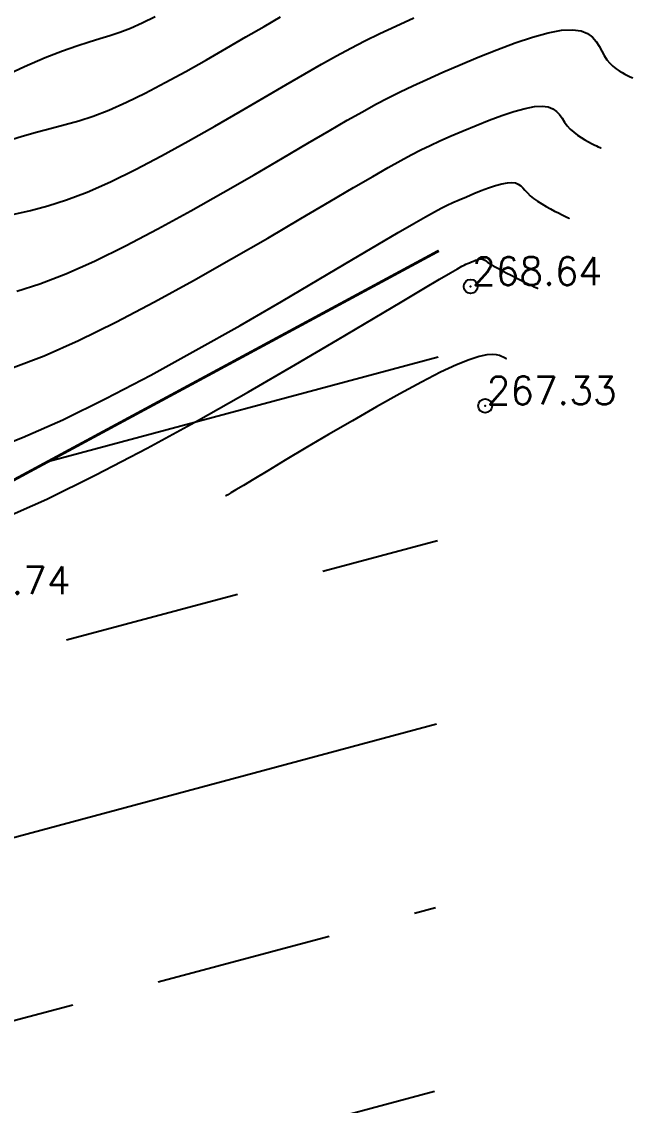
# Model space of a CAD drawing. Header units: millimetres. Extents: x 524954 to 526204, y 9523489 to 9524010.
# Drawn here: x 526086.74 to 526108.66, y 9523741.12 to 9523780 of the extents above; entities that cross this region are included whole.
import ezdxf

# ---------------------------------------------------------------- set-up
doc = ezdxf.new("R2010")
doc.units = ezdxf.units.MM
doc.header["$PDMODE"] = 32
doc.header["$PDSIZE"] = 0.5
doc.linetypes.add('ACAD_ISO12W100', pattern=[21, 12, -3, 0, -3, 0, -3])
for name, color, linetype in [('Bord Fleuve', 4, 'ACAD_ISO12W100'), ('CN_01_00', 3, 'Continuous'), ('CN_02_00', 4, 'Continuous'), ('CN_05_00', 6, 'Continuous'), ('CN_10_00', 1, 'Continuous'), ('TopoAlt', 3, 'Continuous'), ('TOPOJIS', 7, 'Continuous')]:
    doc.layers.add(name, color=color, linetype=linetype)
doc.styles.add('Simplex 1.0', font='Simplex.shx', dxfattribs={"width": 0.99, "height": 1})

# ---------------------------------------------------------------- blocks, each defined once
blk = doc.blocks.new('TCPOINT M')
at = {"color": 0}
blk.add_point((0, 0), dxfattribs=at)
at = {"layer": 'TopoAlt', "style": 'Simplex 1.0', "width": 0.99}
blk.add_attdef('ALT', (0.15, 0.15), '', height=1, dxfattribs=at)

msp = doc.modelspace()

# ---------------------------------------------------------------- hatches: boundary and pattern name
at = {"layer": 'Bord Fleuve', "ltscale": 0.5}
h = msp.add_hatch(dxfattribs=at)
h.set_pattern_fill('ANSI33', color=256, scale=2, angle=330, style=0)
h.paths.add_polyline_path([(526101.715, 9523771.778), (526101.498, 9523728.689), (526067.042, 9523702.1), (526048.223, 9523678.528), (526031.816, 9523676.184), (526027.837, 9523671.249), (526016.46, 9523661.911), (526012.684, 9523655.259), (526010.342, 9523652.337), (526009.349, 9523649.826), (526002.836, 9523644.901), (526001.359, 9523638.704), (525998.552, 9523634.868), (525992.641, 9523630.59), (525971.373, 9523621.771), (525946.333, 9523622.282), (525936.503, 9523619.892), (525930.695, 9523617.923), (525919.699, 9523615.395), (525895.841, 9523612.948), (525885.599, 9523613.628), (525875.196, 9523613.421), (525867.372, 9523614.558), (525859.164, 9523613.749), (525850.68, 9523611.584), (525842.877, 9523609.413), (525834.137, 9523605.724), (525821.783, 9523602.11), (525815.903, 9523600.185), (525796.184, 9523594.113), (525774.026, 9523585.199), (525767.099, 9523581.761), (525763.989, 9523580.32), (525760.33, 9523578.539), (525748.039, 9523572.413), (525744.059, 9523571.766), (525739.195, 9523569.005), (525726.381, 9523563.785), (525719.788, 9523561.814), (525707.248, 9523554.536), (525700.147, 9523552.212), (525692.212, 9523549.16), (525674.921, 9523545.702), (525662.522, 9523542.332), (525644.942, 9523541.016), (525635.899, 9523540.053), (525621.612, 9523536.522), (525609.298, 9523533.789), (525593.484, 9523529.477), (525590.482, 9523529.837), (525587.338, 9523528.188), (525575.413, 9523524.864), (525573.541, 9523524.376), (525537.559, 9523507.804), (525536.053, 9523507.312), (525509.961, 9523500.658), (525472.702, 9523501.018), (525453.195, 9523495.13), (525425.264, 9523493.316), (525409.725, 9523500.229), (525383.624, 9523517.145), (525374.857, 9523528.592), (525397.503, 9523550.219), (525408.728, 9523544.096), (525423.511, 9523536.311), (525445.736, 9523537.578), (525453.966, 9523539.782), (525464.454, 9523546.087), (525473.153, 9523547.827), (525482.046, 9523548.599), (525491.438, 9523548.246), (525499.251, 9523546.152), (525510.455, 9523545.914), (525524.182, 9523548.573), (525533.752, 9523550.446), (525539.312, 9523550.42), (525543.959, 9523554.529), (525548.966, 9523556.567), (525556.157, 9523559.482), (525565.701, 9523562.659), (525575.687, 9523565.927), (525586.045, 9523569.089), (525592.726, 9523570.833), (525599.232, 9523573.013), (525615.849, 9523577.326), (525625.16, 9523582.583), (525628.685, 9523586.517), (525632.523, 9523586.625), (525648.079, 9523583.088), (525655.429, 9523583.638), (525665.347, 9523586.334), (525670.505, 9523587.365), (525674.974, 9523592.31), (525681.363, 9523595.427), (525690.374, 9523596.897), (525696.726, 9523596.667), (525703.112, 9523600.372), (525712.502, 9523603.181), (525720.951, 9523606.622), (525729.973, 9523611.744), (525735.094, 9523612.577), (525741.896, 9523615.967), (525746.088, 9523618.007), (525749.05, 9523619.379), (525756.94, 9523623.296), (525766.831, 9523627.898), (525804.249, 9523638.101), (525817.576, 9523642.025), (525828.432, 9523644.919), (525839.805, 9523649.896), (525846.166, 9523651.166), (525855.839, 9523655.822), (525867.776, 9523655.711), (525877.503, 9523655.632), (525886.144, 9523654.198), (525894.786, 9523653.829), (525911.157, 9523655.506), (525918.652, 9523656.801), (525925.004, 9523658.249), (525933.183, 9523660.832), (525939.613, 9523663.374), (525944.509, 9523665.893), (525950.393, 9523669.022), (525957.623, 9523672.73), (525962.986, 9523676.276), (525970.165, 9523679.965), (525973.599, 9523682.924), (525976.261, 9523684.646), (525980.145, 9523686.246), (525987.591, 9523689.162), (525991.967, 9523692.966), (525998.543, 9523697.851), (526003.542, 9523703.73), (526012.581, 9523711.677), (526026.66, 9523716.709), (526030.85, 9523726.011), (526046.387, 9523740.613), (526052.355, 9523745.599), (526061.927, 9523759.011), (526073.275, 9523760.379), (526077.818, 9523761.95), (526083.981, 9523762.217)])
h.paths.add_polyline_path([(525512.661, 9523516.101), (525534.357, 9523523.257), (525535.319, 9523520.342), (525513.623, 9523513.186)], flags=24)
h.paths.add_polyline_path([(525743.331, 9523593.045), (525764.315, 9523602.078), (525765.529, 9523599.259), (525744.545, 9523590.226)], flags=24)
h.paths.add_polyline_path([(525983.194, 9523662.071), (526001.508, 9523675.73), (526003.343, 9523673.269), (525985.029, 9523659.611)], flags=24)

# ---------------------------------------------------------------- linework, layer by layer
at = {"layer": 'Bord Fleuve', "ltscale": 0.35, "flags": 128}
msp.add_lwpolyline([(525394.064, 9523546.741, 0.1, 0.1, 0), (525403.511, 9523541.057, 0.1, 0.1, 0), (525423.511, 9523536.311, 0.1, 0.1, 0), (525445.736, 9523537.578, 0.1, 0.1, 0), (525453.966, 9523539.782, 0.1, 0.1, 0), (525464.454, 9523546.087, 0.1, 0.1, 0), (525473.153, 9523547.827, 0.1, 0.1, 0), (525482.046, 9523548.599, 0.1, 0.1, 0), (525491.438, 9523548.246, 0.1, 0.1, 0), (525499.251, 9523546.152, 0.1, 0.1, 0), (525510.455, 9523545.914, 0.1, 0.1, 0), (525524.182, 9523548.573, 0.1, 0.1, 0), (525533.752, 9523550.446, 0.1, 0.1, 0), (525539.312, 9523550.42, 0.1, 0.1, 0), (525543.959, 9523554.529, 0.1, 0.1, 0), (525548.966, 9523556.567, 0.1, 0.1, 0), (525556.157, 9523559.482, 0.1, 0.1, 0), (525565.701, 9523562.659, 0.1, 0.1, 0), (525575.687, 9523565.927, 0.1, 0.1, 0), (525586.045, 9523569.089, 0.1, 0.1, 0), (525592.726, 9523570.833, 0.1, 0.1, 0), (525599.232, 9523573.013, 0.1, 0.1, 0), (525615.849, 9523577.326, 0.1, 0.1, 0), (525625.16, 9523582.583, 0.1, 0.1, 0), (525628.685, 9523586.517, 0.1, 0.1, 0), (525632.523, 9523586.625, 0.1, 0.1, 0), (525648.079, 9523583.088, 0.1, 0.1, 0), (525655.429, 9523583.638, 0.1, 0.1, 0), (525665.347, 9523586.334, 0.1, 0.1, 0), (525670.505, 9523587.365, 0.1, 0.1, 0), (525674.974, 9523592.31, 0.1, 0.1, 0), (525674.974, 9523592.31, 0.1, 0.1, 0), (525681.363, 9523595.427, 0.1, 0.1, 0), (525681.363, 9523595.427, 0.1, 0.1, 0), (525690.374, 9523596.897, 0.1, 0.1, 0), (525696.726, 9523596.667, 0.1, 0.1, 0), (525703.112, 9523600.372, 0.1, 0.1, 0), (525712.502, 9523603.181, 0.1, 0.1, 0), (525712.502, 9523603.181, 0.1, 0.1, 0), (525720.951, 9523606.622, 0.1, 0.1, 0), (525729.973, 9523611.744, 0.1, 0.1, 0), (525735.094, 9523612.577, 0.1, 0.1, 0), (525741.896, 9523615.967, 0.1, 0.1, 0), (525746.088, 9523618.007, 0.1, 0.1, 0), (525749.05, 9523619.379, 0.1, 0.1, 0), (525756.94, 9523623.296, 0.1, 0.1, 0), (525766.831, 9523627.898, 0.1, 0.1, 0), (525804.249, 9523638.101, 0.1, 0.1, 0), (525817.576, 9523642.025, 0.1, 0.1, 0), (525828.432, 9523644.919, 0.1, 0.1, 0), (525839.805, 9523649.896, 0.1, 0.1, 0), (525846.166, 9523651.166, 0.1, 0.1, 0), (525855.839, 9523655.822, 0.1, 0.1, 0), (525867.776, 9523655.711, 0.1, 0.1, 0), (525877.503, 9523655.632, 0.1, 0.1, 0), (525886.144, 9523654.198, 0.1, 0.1, 0), (525894.786, 9523653.829, 0.1, 0.1, 0), (525911.157, 9523655.506, 0.1, 0.1, 0), (525918.652, 9523656.801, 0.1, 0.1, 0), (525925.004, 9523658.249, 0.1, 0.1, 0), (525933.183, 9523660.832, 0.1, 0.1, 0), (525939.613, 9523663.374, 0.1, 0.1, 0), (525944.509, 9523665.893, 0.1, 0.1, 0), (525950.393, 9523669.022, 0.1, 0.1, 0), (525957.623, 9523672.73, 0.1, 0.1, 0), (525962.986, 9523676.276, 0.1, 0.1, 0), (525970.165, 9523679.965, 0.1, 0.1, 0), (525970.165, 9523679.965, 0.1, 0.1, 0), (525973.599, 9523682.924, 0.1, 0.1, 0), (525976.261, 9523684.646, 0.1, 0.1, 0), (525980.145, 9523686.246, 0.1, 0.1, 0), (525987.591, 9523689.162, 0.1, 0.1, 0), (525991.967, 9523692.966, 0.1, 0.1, 0), (525998.543, 9523697.851, 0.1, 0.1, 0), (526003.542, 9523703.73, 0.1, 0.1, 0), (526012.581, 9523711.677, 0.1, 0.1, 0), (526026.66, 9523716.709, 0.1, 0.1, 0), (526030.85, 9523726.011, 0.1, 0.1, 0), (526046.387, 9523740.613, 0.1, 0.1, 0), (526052.355, 9523745.599, 0.1, 0.1, 0), (526061.927, 9523759.011, 0.1, 0.1, 0), (526073.275, 9523760.379, 0.1, 0.1, 0), (526077.818, 9523761.95, 0.1, 0.1, 0), (526083.981, 9523762.217, 0.1, 0.1, 0), (526101.715, 9523771.778, 0, 0, 0)], format="xyseb", dxfattribs=at)
at = {"layer": 'CN_01_00', "flags": 128}
for points, elevation in [([(526086.479, 9523773.086), (526087.065, 9523773.219), (526087.684, 9523773.384), (526088.356, 9523773.6), (526089.1, 9523773.886), (526089.93, 9523774.256), (526090.827, 9523774.697), (526091.767, 9523775.189), (526092.724, 9523775.712), (526093.673, 9523776.247), (526094.591, 9523776.776), (526095.451, 9523777.277), (526096.228, 9523777.732), (526096.907, 9523778.127), (526097.505, 9523778.468), (526098.046, 9523778.77), (526098.557, 9523779.045), (526099.065, 9523779.307), (526099.593, 9523779.567), (526100.169, 9523779.839), (526100.818, 9523780.137)], 273), ([(526086.442, 9523767.586), (526087.55, 9523768.012), (526088.787, 9523768.563), (526090.119, 9523769.217), (526091.506, 9523769.943), (526092.907, 9523770.709), (526094.278, 9523771.483), (526095.579, 9523772.234), (526096.767, 9523772.931), (526097.802, 9523773.542), (526098.654, 9523774.043), (526099.341, 9523774.445), (526099.894, 9523774.763), (526100.346, 9523775.016), (526100.726, 9523775.221), (526101.067, 9523775.394), (526101.398, 9523775.553), (526101.752, 9523775.716), (526102.152, 9523775.895), (526102.59, 9523776.085), (526103.05, 9523776.277), (526103.517, 9523776.463), (526103.976, 9523776.632), (526104.412, 9523776.776), (526104.808, 9523776.886), (526105.149, 9523776.952), (526105.424, 9523776.967), (526105.641, 9523776.938), (526105.81, 9523776.872), (526105.941, 9523776.777), (526106.047, 9523776.661), (526106.138, 9523776.531), (526106.226, 9523776.397), (526106.32, 9523776.264), (526106.431, 9523776.141), (526106.554, 9523776.029), (526106.686, 9523775.927), (526106.822, 9523775.836), (526106.955, 9523775.756), (526107.082, 9523775.686), (526107.197, 9523775.627), (526107.295, 9523775.578), (526107.372, 9523775.54), (526107.43, 9523775.512), (526107.472, 9523775.492), (526107.499, 9523775.478), (526107.516, 9523775.47), (526107.525, 9523775.465), (526107.528, 9523775.464), (526107.529, 9523775.464)], 271), ([(526086, 9523762.137), (526087.643, 9523762.87), (526089.411, 9523763.738), (526091.246, 9523764.698), (526093.089, 9523765.706), (526094.882, 9523766.719), (526096.567, 9523767.693), (526098.084, 9523768.585), (526099.376, 9523769.352), (526100.4, 9523769.96), (526101.177, 9523770.421), (526101.743, 9523770.756), (526102.134, 9523770.987), (526102.388, 9523771.134), (526102.54, 9523771.221), (526102.628, 9523771.267), (526102.687, 9523771.295), (526102.748, 9523771.322), (526102.815, 9523771.351), (526102.885, 9523771.381), (526102.957, 9523771.409), (526103.027, 9523771.435), (526103.093, 9523771.457), (526103.153, 9523771.473), (526103.205, 9523771.483), (526103.248, 9523771.486), (526103.285, 9523771.479), (526103.321, 9523771.464), (526103.362, 9523771.44), (526103.412, 9523771.405), (526103.476, 9523771.361), (526103.559, 9523771.306), (526103.667, 9523771.24), (526103.803, 9523771.163), (526103.96, 9523771.078), (526104.132, 9523770.988), (526104.31, 9523770.897), (526104.489, 9523770.807), (526104.66, 9523770.722), (526104.816, 9523770.645), (526104.949, 9523770.58), (526105.054, 9523770.529), (526105.134, 9523770.49), (526105.19, 9523770.462), (526105.228, 9523770.443), (526105.251, 9523770.432), (526105.263, 9523770.426), (526105.267, 9523770.424), (526105.268, 9523770.424)], 269)]:
    msp.add_lwpolyline(points, dxfattribs=dict(at, elevation=elevation))
at = {"layer": 'CN_02_00', "flags": 128}
for points, elevation in [([(526086.154, 9523775.693), (526086.766, 9523775.892), (526087.314, 9523776.048), (526087.82, 9523776.179), (526088.307, 9523776.303), (526088.797, 9523776.44), (526089.313, 9523776.607), (526089.876, 9523776.824), (526090.502, 9523777.103), (526091.181, 9523777.437), (526091.897, 9523777.811), (526092.632, 9523778.213), (526093.371, 9523778.63), (526094.097, 9523779.046), (526094.792, 9523779.45), (526095.442, 9523779.827), (526096.034, 9523780.168)], 274), ([(526086.571, 9523770.328), (526087.399, 9523770.593), (526088.325, 9523770.949), (526089.358, 9523771.41), (526090.473, 9523771.957), (526091.636, 9523772.566), (526092.815, 9523773.21), (526093.976, 9523773.865), (526095.085, 9523774.505), (526096.109, 9523775.104), (526097.015, 9523775.637), (526097.78, 9523776.085), (526098.423, 9523776.457), (526098.97, 9523776.767), (526099.452, 9523777.031), (526099.895, 9523777.264), (526100.33, 9523777.48), (526100.784, 9523777.696), (526101.285, 9523777.926), (526101.854, 9523778.181), (526102.477, 9523778.452), (526103.132, 9523778.726), (526103.798, 9523778.99), (526104.451, 9523779.231), (526105.071, 9523779.436), (526105.635, 9523779.592), (526106.121, 9523779.686), (526106.513, 9523779.708), (526106.819, 9523779.668), (526107.054, 9523779.576), (526107.231, 9523779.446), (526107.365, 9523779.289), (526107.469, 9523779.117), (526107.559, 9523778.942), (526107.647, 9523778.777), (526107.744, 9523778.631), (526107.851, 9523778.504), (526107.964, 9523778.397), (526108.077, 9523778.306), (526108.188, 9523778.23), (526108.293, 9523778.167), (526108.387, 9523778.117), (526108.467, 9523778.077), (526108.531, 9523778.046), (526108.578, 9523778.023), (526108.612, 9523778.006), (526108.635, 9523777.995), (526108.649, 9523777.988), (526108.656, 9523777.985), (526108.659, 9523777.984), (526108.659, 9523777.983)], 272), ([(526104.138, 9523767.904), (526104.137, 9523767.904), (526104.135, 9523767.905), (526104.129, 9523767.908), (526104.116, 9523767.914), (526104.096, 9523767.924), (526104.066, 9523767.939), (526104.023, 9523767.96), (526103.967, 9523767.988), (526103.892, 9523768.021), (526103.788, 9523768.049), (526103.641, 9523768.061), (526103.436, 9523768.042), (526103.161, 9523767.981), (526102.802, 9523767.865), (526102.344, 9523767.682), (526101.775, 9523767.418), (526101.089, 9523767.068), (526100.31, 9523766.647), (526099.473, 9523766.178), (526098.611, 9523765.683), (526097.756, 9523765.184), (526096.943, 9523764.703), (526096.204, 9523764.262), (526095.574, 9523763.884), (526095.076, 9523763.586), (526094.702, 9523763.362), (526094.434, 9523763.201), (526094.255, 9523763.093), (526094.146, 9523763.028), (526094.09, 9523762.994), (526094.069, 9523762.982), (526094.066, 9523762.98)], 268)]:
    msp.add_lwpolyline(points, dxfattribs=dict(at, elevation=elevation))
at = {"layer": 'CN_05_00', "elevation": 275, "flags": 128}
msp.add_lwpolyline([(526085.959, 9523777.976), (526086.844, 9523778.386), (526087.588, 9523778.706), (526088.205, 9523778.949), (526088.722, 9523779.131), (526089.162, 9523779.272), (526089.55, 9523779.387), (526089.911, 9523779.495), (526090.27, 9523779.614), (526090.651, 9523779.761), (526091.073, 9523779.949), (526091.535, 9523780.176)], dxfattribs=at)
at = {"layer": 'CN_10_00', "elevation": 270, "flags": 128}
msp.add_lwpolyline([(526085.485, 9523764.579), (526086.775, 9523765.074), (526088.215, 9523765.717), (526089.765, 9523766.478), (526091.376, 9523767.32), (526092.998, 9523768.207), (526094.58, 9523769.101), (526096.073, 9523769.964), (526097.426, 9523770.758), (526098.589, 9523771.447), (526099.527, 9523772.002), (526100.259, 9523772.433), (526100.818, 9523772.76), (526101.24, 9523773.001), (526101.557, 9523773.178), (526101.804, 9523773.307), (526102.013, 9523773.41), (526102.22, 9523773.505), (526102.45, 9523773.608), (526102.702, 9523773.718), (526102.968, 9523773.829), (526103.237, 9523773.936), (526103.501, 9523774.033), (526103.752, 9523774.116), (526103.98, 9523774.18), (526104.177, 9523774.218), (526104.336, 9523774.227), (526104.463, 9523774.209), (526104.565, 9523774.168), (526104.652, 9523774.108), (526104.729, 9523774.033), (526104.807, 9523773.946), (526104.892, 9523773.851), (526104.994, 9523773.752), (526105.117, 9523773.652), (526105.257, 9523773.554), (526105.409, 9523773.458), (526105.566, 9523773.367), (526105.722, 9523773.281), (526105.871, 9523773.204), (526106.006, 9523773.136), (526106.122, 9523773.079), (526106.213, 9523773.034), (526106.282, 9523773.001), (526106.331, 9523772.977), (526106.364, 9523772.961), (526106.384, 9523772.951), (526106.394, 9523772.946), (526106.398, 9523772.944), (526106.398, 9523772.944)], dxfattribs=at)

# ---------------------------------------------------------------- block references
at = {"layer": 'TOPOJIS'}
ref = msp.add_blockref('TCPOINT M', (526102.856, 9523770.499, 268.64), dxfattribs=at)
ref.add_attrib('ALT', '268.64', (526102.906, 9523770.549, 268.64), dxfattribs={"layer": 'TopoAlt', "height": 1, "style": 'Simplex 1.0', "width": 0.99})
ref = msp.add_blockref('TCPOINT M', (526103.38, 9523766.216, 267.33), dxfattribs=at)
ref.add_attrib('ALT', '267.33', (526103.43, 9523766.266, 267.33), dxfattribs={"layer": 'TopoAlt', "height": 1, "style": 'Simplex 1.0', "width": 0.99})
ref = msp.add_blockref('TCPOINT M', (526083.779, 9523759.406, 268.74), dxfattribs=at)
ref.add_attrib('ALT', '268.74', (526083.829, 9523759.456, 268.74), dxfattribs={"layer": 'TopoAlt', "height": 1, "style": 'Simplex 1.0', "width": 0.99})

doc.saveas('drawing.dxf')
